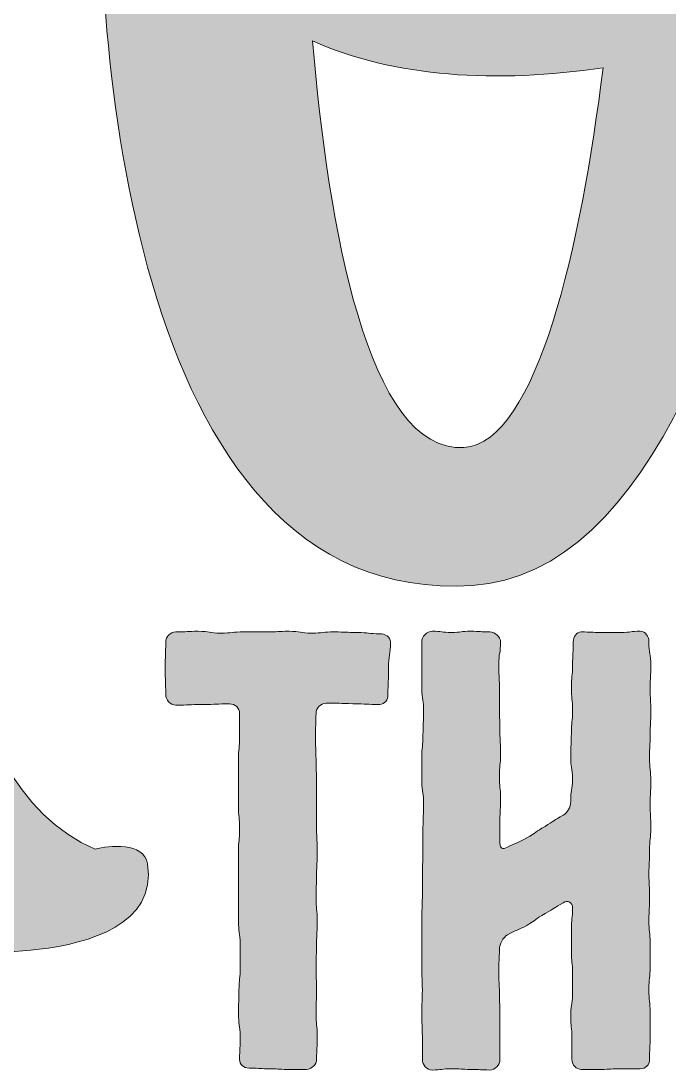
# Model space of a CAD drawing. Header units: inches. Extents: x 217 to 864, y -1016 to -62.
# Drawn here: x 499.7 to 598.5, y -659 to -499 of the extents above; entities that cross this region are included whole.
import ezdxf

# ---------------------------------------------------------------- set-up
doc = ezdxf.new("R2010")
doc.units = ezdxf.units.IN
doc.header["$MEASUREMENT"] = 0
doc.layers.add('Layer 1', color=7, linetype='Continuous')

# ---------------------------------------------------------------- blocks, each defined once
blk = doc.blocks.new('block 2')
at = {"layer": 'Layer 1', "true_color": 0x040404}
h = blk.add_hatch(color=18, dxfattribs=at)
h.dxf.hatch_style = 2
edge = h.paths.add_edge_path()
edge.add_spline(control_points=[(467.02, -627.93), (475.78, -638.17), (489.19, -642.27), (502.41, -640.6), (510.04, -639.66), (520.29, -636.87), (518.98, -627.56), (518.43, -624.21), (513.02, -624.77), (510.98, -625.33), (463.86, -605.21), (499.8, -450.08), (508.18, -380.62), (509.67, -367.95), (510.79, -343.93), (504.64, -327.91), (502.22, -321.95), (483.79, -310.03), (475.59, -311.52), (462, -314.13), (453.24, -328.84), (447.29, -342.25), (436.86, -366.09), (426.8, -390.11), (418.98, -414.88), (410.41, -442.07), (404.64, -470.01), (398.12, -497.94), (397.93, -493.47), (397.56, -489), (397.37, -484.53), (395.7, -453.81), (395.7, -425.13), (397.75, -391.79), (398.49, -378.94), (374.1, -384.15), (371.49, -391.42), (366.09, -406.69), (360.87, -446.91), (361.06, -483.42), (361.43, -512.66), (362.36, -546.36), (377.08, -572.62), (380.99, -579.7), (399.05, -578.77), (400.91, -570.39), (410.78, -527.37), (421.77, -483.97), (433.32, -441.51), (439.09, -420.84), (445.24, -400.17), (453.62, -380.43), (457.53, -371.3), (461.44, -362.37), (466.84, -353.8), (467.96, -351.94), (469.82, -348.77), (471.87, -345.23), (471.87, -345.98), (471.87, -346.72), (472.05, -347.47), (472.61, -356.78), (472.61, -366.28), (472.61, -375.77), (447.1, -535), (448.22, -600.18), (467.02, -627.93)], knot_values=[0, 0, 0, 0, 1, 1, 1, 2, 2, 2, 3, 3, 3, 4, 4, 4, 5, 5, 5, 6, 6, 6, 7, 7, 7, 8, 8, 8, 9, 9, 9, 10, 10, 10, 11, 11, 11, 12, 12, 12, 13, 13, 13, 14, 14, 14, 15, 15, 15, 16, 16, 16, 17, 17, 17, 18, 18, 18, 19, 19, 19, 20, 20, 20, 21, 21, 21, 22, 22, 22, 22], degree=3, periodic=1)
h = blk.add_hatch(color=18, dxfattribs=at)
h.dxf.hatch_style = 2
edge = h.paths.add_edge_path()
edge.add_spline(control_points=[(686.41, -553.07), (686.41, -552.88), (686.41, -552.88), (686.22, -552.69), (683.62, -548.04), (681.75, -542.27), (680.45, -536.86), (673.37, -509.86), (672.25, -478.95), (672.63, -450.45), (672.63, -435.93), (673.56, -421.03), (675.23, -406.32), (675.98, -399.24), (677.66, -381.73), (678.59, -374.47), (680.26, -363.67), (652.33, -366.46), (650.09, -376.89), (648.04, -384.71), (645.44, -407.99), (644.51, -418.05), (642.75, -436.3), (642.5, -454.55), (643.09, -472.8), (636.43, -478.34), (627.78, -482.43), (618.81, -485.28), (618.99, -483.6), (619.18, -481.93), (619.18, -480.44), (623.28, -434.44), (614.71, -403.15), (590.31, -381.73), (575.04, -368.32), (551.2, -367.02), (533.51, -387.13), (515.26, -407.99), (506.14, -439.09), (513.03, -464.79), (512.28, -466.84), (511.72, -469.45), (511.72, -472.43), (511.17, -496.08), (514.52, -588.64), (568.52, -585.1), (595.71, -583.42), (610.99, -539.47), (617.13, -498.31), (627.7, -494.18), (636.51, -489.34), (643.52, -483.55), (644.79, -512.38), (647.11, -550.99), (666.11, -569.64), (675.05, -578.58), (688.27, -580.82), (699.07, -576.16), (710.8, -571.13), (716.76, -558.28), (719.93, -544.87), (720.12, -544.31), (720.12, -543.76), (720.3, -543.01), (720.86, -545.25), (721.23, -547.48), (721.79, -549.71), (726.82, -570.2), (739.3, -586.59), (758.11, -588.26), (776.73, -589.94), (788.84, -577.65), (797.03, -559.21), (806.9, -537.42), (812.49, -511.54), (816.77, -487.14), (818.26, -478.2), (819.75, -468.89), (820.68, -459.39), (835.02, -463.12), (848.06, -460.7), (860.72, -455.67), (864.45, -452.32), (859.23, -442.26), (855.69, -443.75), (844.33, -447.47), (832.42, -448.96), (821.99, -443.56), (822.92, -430.34), (822.92, -416.75), (821.8, -403.34), (820.5, -387.51), (821.61, -361.99), (801.87, -367.02), (785.3, -371.3), (781.57, -396.82), (783.62, -413.58), (785.86, -431.64), (794.42, -445.61), (806.9, -453.62), (806.34, -461.63), (805.22, -469.45), (803.92, -477.46), (800.75, -495.89), (796.29, -514.14), (789.58, -531.28), (785.86, -541.15), (776.54, -568.34), (765.74, -569.46), (745.63, -571.32), (744.89, -498.5), (744.51, -483.6), (743.02, -447.85), (745.44, -411.72), (750.66, -376.33), (752.33, -365.16), (723.1, -369.81), (721.05, -382.66), (716.58, -405.76), (713.41, -437.04), (713.41, -467.96), (708.76, -533.51), (698.7, -555.86), (686.41, -553.07)], knot_values=[0, 0, 0, 0, 1, 1, 1, 2, 2, 2, 3, 3, 3, 4, 4, 4, 5, 5, 5, 6, 6, 6, 7, 7, 7, 8, 8, 8, 9, 9, 9, 10, 10, 10, 11, 11, 11, 12, 12, 12, 13, 13, 13, 14, 14, 14, 15, 15, 15, 16, 16, 16, 17, 17, 17, 18, 18, 18, 19, 19, 19, 20, 20, 20, 21, 21, 21, 22, 22, 22, 23, 23, 23, 24, 24, 24, 25, 25, 25, 26, 26, 26, 27, 27, 27, 28, 28, 28, 29, 29, 29, 30, 30, 30, 31, 31, 31, 32, 32, 32, 33, 33, 33, 34, 34, 34, 35, 35, 35, 36, 36, 36, 37, 37, 37, 38, 38, 38, 39, 39, 39, 40, 40, 40, 41, 41, 41, 41], degree=3, periodic=1)
edge = h.paths.add_edge_path()
edge.add_spline(control_points=[(567.22, -564.06), (552.51, -564.99), (546.55, -530.16), (544.13, -502.04), (556.6, -507.63), (572.25, -508.56), (588.45, -506.14), (585.1, -533.14), (578.39, -563.31), (567.22, -564.06)], knot_values=[0, 0, 0, 0, 1, 1, 1, 2, 2, 2, 3, 3, 3, 3], degree=3, periodic=1)
edge = h.paths.add_edge_path()
edge.add_spline(control_points=[(591.24, -472.8), (591.24, -477.27), (590.87, -483.42), (590.13, -490.31), (569.83, -491.05), (551.58, -486.02), (543.38, -477.08), (543.01, -476.71), (542.82, -476.34), (542.45, -475.97), (542.45, -472.61), (542.45, -470.01), (542.45, -468.52), (542.26, -464.42), (539.66, -460.88), (535.75, -458.46), (533.7, -442.45), (538.17, -423.64), (540.59, -415.63), (549.53, -387.13), (567.41, -369.63), (581.93, -399.05), (592.55, -420.28), (591.99, -449.52), (591.24, -472.8)], knot_values=[0, 0, 0, 0, 1, 1, 1, 2, 2, 2, 3, 3, 3, 4, 4, 4, 5, 5, 5, 6, 6, 6, 7, 7, 7, 8, 8, 8, 8], degree=3, periodic=1)
edge = h.paths.add_edge_path()
edge.add_spline(control_points=[(802.24, -408.92), (801.69, -403.34), (801.5, -387.13), (805.22, -379.68), (810.44, -391.23), (808.39, -418.61), (808.2, -427.55), (808.2, -428.29), (808.2, -429.22), (808.2, -429.97), (804.67, -423.82), (802.8, -416.56), (802.24, -408.92)], knot_values=[0, 0, 0, 0, 1, 1, 1, 2, 2, 2, 3, 3, 3, 4, 4, 4, 4], degree=3, periodic=1)
h = blk.add_hatch(color=18, dxfattribs=at)
h.dxf.hatch_style = 2
edge = h.paths.add_edge_path()
edge.add_spline(control_points=[(540.27, -658.92), (541.79, -658.92), (541.79, -658.92), (543.22, -658.92), (543.99, -658.92), (544.75, -658.15), (544.75, -657.39), (544.75, -655.67), (544.85, -655.67), (544.85, -653.86), (544.85, -652.14), (544.66, -652.14), (544.66, -650.32), (544.66, -648.61), (544.75, -648.61), (544.75, -646.79), (544.75, -645.07), (544.66, -645.07), (544.66, -643.35), (544.66, -641.54), (544.75, -641.54), (544.75, -639.82), (544.75, -638.01), (544.85, -638.01), (544.85, -636.29), (544.85, -634.48), (544.66, -634.48), (544.66, -632.76), (544.66, -630.94), (544.75, -630.94), (544.75, -629.23), (544.75, -627.51), (544.85, -627.51), (544.85, -625.69), (544.85, -623.98), (544.75, -623.98), (544.75, -622.16), (544.75, -620.44), (544.75, -620.44), (544.75, -618.73), (544.75, -616.91), (544.75, -616.91), (544.75, -615.19), (544.75, -613.38), (544.66, -613.38), (544.66, -611.66), (544.66, -609.85), (544.56, -609.85), (544.56, -608.13), (544.56, -606.41), (544.66, -606.41), (544.66, -604.6), (544.66, -603.83), (545.32, -603.07), (546.18, -603.07), (548.19, -603.07), (548.19, -603.07), (550.29, -603.16), (552.39, -603.16), (552.39, -603.26), (554.39, -603.26), (555.16, -603.26), (555.63, -602.5), (555.63, -601.73), (555.63, -599.73), (555.73, -599.73), (555.73, -597.72), (555.73, -595.72), (556.02, -595.72), (556.02, -593.71), (556.02, -592.95), (555.16, -592.47), (554.39, -592.47), (552.68, -592.47), (552.68, -592.28), (550.96, -592.28), (549.24, -592.28), (549.24, -592.19), (547.42, -592.19), (545.71, -592.19), (545.71, -592.38), (543.99, -592.38), (542.27, -592.38), (542.27, -592.09), (540.55, -592.09), (538.83, -592.09), (538.83, -592.19), (537.11, -592.19), (535.4, -592.19), (535.4, -592.19), (533.68, -592.19), (531.86, -592.19), (531.86, -592.38), (530.15, -592.38), (528.43, -592.38), (528.43, -592.09), (526.71, -592.09), (524.99, -592.09), (524.99, -592.19), (523.27, -592.19), (522.41, -592.19), (521.74, -592.95), (521.74, -593.71), (521.74, -595.72), (521.65, -595.72), (521.65, -597.72), (521.65, -599.73), (521.74, -599.73), (521.74, -601.73), (521.74, -602.5), (522.41, -603.36), (523.27, -603.36), (525.28, -603.36), (525.28, -603.26), (527.38, -603.26), (529.48, -603.26), (529.48, -603.16), (531.48, -603.16), (532.34, -603.16), (533.01, -603.83), (533.01, -604.6), (533.01, -606.41), (533.01, -606.41), (533.01, -608.13), (533.01, -609.94), (532.82, -609.94), (532.82, -611.66), (532.82, -613.38), (532.82, -613.38), (532.82, -615.19), (532.82, -616.91), (532.82, -616.91), (532.82, -618.73), (532.82, -620.44), (533.01, -620.44), (533.01, -622.26), (533.01, -623.98), (532.82, -623.98), (532.82, -625.69), (532.82, -627.51), (532.82, -627.51), (532.82, -629.23), (532.82, -631.04), (532.82, -631.04), (532.82, -632.76), (532.82, -634.57), (532.82, -634.57), (532.82, -636.29), (532.82, -638.01), (533.1, -638.01), (533.1, -639.82), (533.1, -641.54), (533.1, -641.54), (533.1, -643.35), (533.1, -645.07), (532.91, -645.07), (532.91, -646.89), (532.91, -648.61), (532.82, -648.61), (532.82, -650.32), (532.82, -652.14), (533.1, -652.14), (533.1, -653.86), (533.1, -655.67), (533.01, -655.67), (533.01, -657.39), (533.01, -658.15), (533.58, -658.72), (534.44, -658.72), (535.87, -658.72), (535.87, -658.82), (537.3, -658.82), (538.83, -658.82), (538.83, -658.92), (540.27, -658.92)], knot_values=[0, 0, 0, 0, 1, 1, 1, 2, 2, 2, 3, 3, 3, 4, 4, 4, 5, 5, 5, 6, 6, 6, 7, 7, 7, 8, 8, 8, 9, 9, 9, 10, 10, 10, 11, 11, 11, 12, 12, 12, 13, 13, 13, 14, 14, 14, 15, 15, 15, 16, 16, 16, 17, 17, 17, 18, 18, 18, 19, 19, 19, 20, 20, 20, 21, 21, 21, 22, 22, 22, 23, 23, 23, 24, 24, 24, 25, 25, 25, 26, 26, 26, 27, 27, 27, 28, 28, 28, 29, 29, 29, 30, 30, 30, 31, 31, 31, 32, 32, 32, 33, 33, 33, 34, 34, 34, 35, 35, 35, 36, 36, 36, 37, 37, 37, 38, 38, 38, 39, 39, 39, 40, 40, 40, 41, 41, 41, 42, 42, 42, 43, 43, 43, 44, 44, 44, 45, 45, 45, 46, 46, 46, 47, 47, 47, 48, 48, 48, 49, 49, 49, 50, 50, 50, 51, 51, 51, 52, 52, 52, 53, 53, 53, 54, 54, 54, 55, 55, 55, 56, 56, 56, 57, 57, 57, 58, 58, 58, 58], degree=3, periodic=1)
h = blk.add_hatch(color=18, dxfattribs=at)
h.dxf.hatch_style = 2
edge = h.paths.add_edge_path()
edge.add_spline(control_points=[(595.44, -593.71), (595.44, -592.95), (594.97, -592.09), (594.11, -592.09), (592.67, -592.09), (592.67, -592.28), (591.15, -592.28), (589.62, -592.28), (589.62, -592.28), (588.09, -592.28), (586.66, -592.28), (586.66, -592.19), (585.13, -592.19), (584.37, -592.19), (583.89, -592.95), (583.89, -593.71), (583.89, -595.43), (583.8, -595.43), (583.8, -597.25), (583.8, -598.96), (583.61, -598.96), (583.61, -600.68), (583.61, -602.4), (583.8, -602.4), (583.8, -604.21), (583.8, -605.93), (583.61, -605.93), (583.61, -607.65), (583.61, -609.37), (583.51, -609.37), (583.51, -611.09), (583.51, -612.9), (583.8, -612.9), (583.8, -614.62), (583.8, -616.34), (583.51, -616.34), (583.51, -618.06), (583.51, -618.92), (583.03, -619.78), (582.36, -620.16), (580.93, -620.92), (580.93, -621.02), (579.6, -621.87), (578.16, -622.64), (578.26, -622.83), (576.83, -623.59), (575.4, -624.45), (575.3, -624.26), (573.87, -625.03), (573.1, -625.41), (572.72, -625.22), (572.72, -624.45), (572.72, -622.73), (572.72, -622.73), (572.72, -621.02), (572.72, -619.3), (572.82, -619.3), (572.82, -617.58), (572.82, -615.86), (572.63, -615.86), (572.63, -614.24), (572.63, -612.52), (572.82, -612.52), (572.82, -610.8), (572.82, -609.08), (572.72, -609.08), (572.72, -607.36), (572.72, -605.65), (572.63, -605.65), (572.63, -603.93), (572.63, -602.21), (572.63, -602.21), (572.63, -600.59), (572.63, -598.87), (572.53, -598.87), (572.53, -597.15), (572.53, -595.43), (572.82, -595.43), (572.82, -593.71), (572.82, -592.95), (571.96, -592.19), (571.19, -592.19), (569.76, -592.19), (569.76, -592.09), (568.23, -592.09), (566.8, -592.09), (566.8, -592.28), (565.28, -592.28), (563.84, -592.28), (563.84, -592.09), (562.41, -592.09), (561.55, -592.09), (560.79, -592.95), (560.79, -593.71), (560.79, -595.53), (560.79, -595.53), (560.79, -597.25), (560.79, -599.06), (560.79, -599.06), (560.79, -600.78), (560.79, -602.59), (561.08, -602.59), (561.08, -604.31), (561.08, -606.12), (560.98, -606.12), (560.98, -607.94), (560.98, -609.66), (560.79, -609.66), (560.79, -611.47), (560.79, -613.19), (560.79, -613.19), (560.79, -615), (560.79, -616.72), (561.08, -616.72), (561.08, -618.53), (561.08, -620.25), (560.98, -620.25), (560.98, -622.07), (560.98, -623.78), (560.98, -623.78), (560.98, -625.6), (560.98, -627.32), (560.88, -627.32), (560.88, -629.13), (560.88, -630.85), (560.88, -630.85), (560.88, -632.66), (560.88, -634.38), (560.79, -634.38), (560.79, -636.19), (560.79, -637.91), (560.79, -637.91), (560.79, -639.73), (560.79, -641.45), (560.79, -641.45), (560.79, -643.26), (560.79, -645.07), (560.88, -645.07), (560.88, -646.79), (560.88, -648.61), (560.79, -648.61), (560.79, -650.32), (560.79, -652.14), (560.88, -652.14), (560.88, -653.86), (560.88, -655.67), (560.88, -655.67), (560.88, -657.39), (560.88, -658.25), (561.55, -659.01), (562.41, -659.01), (563.84, -659.01), (563.84, -658.82), (565.28, -658.82), (566.8, -658.82), (566.8, -658.92), (568.23, -658.92), (569.76, -658.92), (569.76, -659.01), (571.19, -659.01), (571.96, -659.01), (572.72, -658.25), (572.72, -657.39), (572.72, -655.77), (572.72, -655.77), (572.72, -654.05), (572.72, -652.33), (572.72, -652.33), (572.72, -650.71), (572.72, -648.99), (572.63, -648.99), (572.63, -647.36), (572.63, -645.65), (572.53, -645.65), (572.53, -644.02), (572.53, -642.3), (572.63, -642.3), (572.63, -640.59), (572.63, -639.82), (573.2, -638.77), (573.87, -638.39), (575.3, -637.63), (575.4, -637.72), (576.83, -636.96), (578.26, -636.1), (578.16, -636), (579.6, -635.14), (581.03, -634.38), (580.93, -634.29), (582.36, -633.52), (583.03, -633.05), (583.8, -633.43), (583.8, -634.29), (583.8, -635.91), (583.61, -635.91), (583.61, -637.63), (583.61, -639.25), (583.61, -639.25), (583.61, -640.87), (583.61, -642.59), (583.8, -642.59), (583.8, -644.21), (583.8, -645.84), (583.8, -645.84), (583.8, -647.46), (583.8, -649.18), (583.51, -649.18), (583.51, -650.8), (583.51, -652.42), (583.7, -652.42), (583.7, -654.14), (583.7, -655.77), (583.7, -655.77), (583.7, -657.39), (583.7, -658.25), (584.37, -658.92), (585.13, -658.92), (586.66, -658.92), (586.66, -658.92), (588.09, -658.92), (589.62, -658.92), (589.62, -658.82), (591.15, -658.82), (592.67, -658.82), (592.67, -658.82), (594.11, -658.82), (594.97, -658.82), (595.54, -658.25), (595.54, -657.39), (595.54, -655.67), (595.63, -655.67), (595.63, -653.86), (595.63, -652.14), (595.63, -652.14), (595.63, -650.32), (595.63, -648.51), (595.44, -648.51), (595.44, -646.79), (595.44, -644.98), (595.63, -644.98), (595.63, -643.26), (595.63, -641.45), (595.63, -641.45), (595.63, -639.73), (595.63, -637.91), (595.44, -637.91), (595.44, -636.19), (595.44, -634.38), (595.54, -634.38), (595.54, -632.66), (595.54, -630.85), (595.44, -630.85), (595.44, -629.13), (595.44, -627.32), (595.54, -627.32), (595.54, -625.6), (595.54, -623.78), (595.73, -623.78), (595.73, -622.07), (595.73, -620.25), (595.63, -620.25), (595.63, -618.53), (595.63, -616.72), (595.73, -616.72), (595.73, -615), (595.73, -613.19), (595.54, -613.19), (595.54, -611.37), (595.54, -609.66), (595.63, -609.66), (595.63, -607.84), (595.63, -606.12), (595.73, -606.12), (595.73, -604.31), (595.73, -602.59), (595.63, -602.59), (595.63, -600.78), (595.63, -599.06), (595.73, -599.06), (595.73, -597.25), (595.73, -595.53), (595.44, -595.53), (595.44, -593.71)], knot_values=[0, 0, 0, 0, 1, 1, 1, 2, 2, 2, 3, 3, 3, 4, 4, 4, 5, 5, 5, 6, 6, 6, 7, 7, 7, 8, 8, 8, 9, 9, 9, 10, 10, 10, 11, 11, 11, 12, 12, 12, 13, 13, 13, 14, 14, 14, 15, 15, 15, 16, 16, 16, 17, 17, 17, 18, 18, 18, 19, 19, 19, 20, 20, 20, 21, 21, 21, 22, 22, 22, 23, 23, 23, 24, 24, 24, 25, 25, 25, 26, 26, 26, 27, 27, 27, 28, 28, 28, 29, 29, 29, 30, 30, 30, 31, 31, 31, 32, 32, 32, 33, 33, 33, 34, 34, 34, 35, 35, 35, 36, 36, 36, 37, 37, 37, 38, 38, 38, 39, 39, 39, 40, 40, 40, 41, 41, 41, 42, 42, 42, 43, 43, 43, 44, 44, 44, 45, 45, 45, 46, 46, 46, 47, 47, 47, 48, 48, 48, 49, 49, 49, 50, 50, 50, 51, 51, 51, 52, 52, 52, 53, 53, 53, 54, 54, 54, 55, 55, 55, 56, 56, 56, 57, 57, 57, 58, 58, 58, 59, 59, 59, 60, 60, 60, 61, 61, 61, 62, 62, 62, 63, 63, 63, 64, 64, 64, 65, 65, 65, 66, 66, 66, 67, 67, 67, 68, 68, 68, 69, 69, 69, 70, 70, 70, 71, 71, 71, 72, 72, 72, 73, 73, 73, 74, 74, 74, 75, 75, 75, 76, 76, 76, 77, 77, 77, 78, 78, 78, 79, 79, 79, 80, 80, 80, 81, 81, 81, 82, 82, 82, 83, 83, 83, 84, 84, 84, 85, 85, 85, 86, 86, 86, 87, 87, 87, 88, 88, 88, 89, 89, 89, 90, 90, 90, 91, 91, 91, 92, 92, 92, 93, 93, 93, 94, 94, 94, 94], degree=3, periodic=1)
at = {"layer": 'Layer 1', "lineweight": 0}
for points, knots in [([(467.02, -627.93), (475.78, -638.17), (489.19, -642.27), (502.41, -640.6), (510.04, -639.66), (520.29, -636.87), (518.98, -627.56), (518.43, -624.21), (513.02, -624.77), (510.98, -625.33), (463.86, -605.21), (499.8, -450.08), (508.18, -380.62), (509.67, -367.95), (510.79, -343.93), (504.64, -327.91), (502.22, -321.95), (483.79, -310.03), (475.59, -311.52), (462, -314.13), (453.24, -328.84), (447.29, -342.25), (436.86, -366.09), (426.8, -390.11), (418.98, -414.88), (410.41, -442.07), (404.64, -470.01), (398.12, -497.94), (397.93, -493.47), (397.56, -489), (397.37, -484.53), (395.7, -453.81), (395.7, -425.13), (397.75, -391.79), (398.49, -378.94), (374.1, -384.15), (371.49, -391.42), (366.09, -406.69), (360.87, -446.91), (361.06, -483.42), (361.43, -512.66), (362.36, -546.36), (377.08, -572.62), (380.99, -579.7), (399.05, -578.77), (400.91, -570.39), (410.78, -527.37), (421.77, -483.97), (433.32, -441.51), (439.09, -420.84), (445.24, -400.17), (453.62, -380.43), (457.53, -371.3), (461.44, -362.37), (466.84, -353.8), (467.96, -351.94), (469.82, -348.77), (471.87, -345.23), (471.87, -345.98), (471.87, -346.72), (472.05, -347.47), (472.61, -356.78), (472.61, -366.28), (472.61, -375.77), (447.1, -535), (448.22, -600.18), (467.02, -627.93)], [0, 0, 0, 0, 1, 1, 1, 2, 2, 2, 3, 3, 3, 4, 4, 4, 5, 5, 5, 6, 6, 6, 7, 7, 7, 8, 8, 8, 9, 9, 9, 10, 10, 10, 11, 11, 11, 12, 12, 12, 13, 13, 13, 14, 14, 14, 15, 15, 15, 16, 16, 16, 17, 17, 17, 18, 18, 18, 19, 19, 19, 20, 20, 20, 21, 21, 21, 22, 22, 22, 22]), ([(686.41, -553.07), (686.41, -552.88), (686.41, -552.88), (686.22, -552.69), (683.62, -548.04), (681.75, -542.27), (680.45, -536.86), (673.37, -509.86), (672.25, -478.95), (672.63, -450.45), (672.63, -435.93), (673.56, -421.03), (675.23, -406.32), (675.98, -399.24), (677.66, -381.73), (678.59, -374.47), (680.26, -363.67), (652.33, -366.46), (650.09, -376.89), (648.04, -384.71), (645.44, -407.99), (644.51, -418.05), (642.75, -436.3), (642.5, -454.55), (643.09, -472.8), (636.43, -478.34), (627.78, -482.43), (618.81, -485.28), (618.99, -483.6), (619.18, -481.93), (619.18, -480.44), (623.28, -434.44), (614.71, -403.15), (590.31, -381.73), (575.04, -368.32), (551.2, -367.02), (533.51, -387.13), (515.26, -407.99), (506.14, -439.09), (513.03, -464.79), (512.28, -466.84), (511.72, -469.45), (511.72, -472.43), (511.17, -496.08), (514.52, -588.64), (568.52, -585.1), (595.71, -583.42), (610.99, -539.47), (617.13, -498.31), (627.7, -494.18), (636.51, -489.34), (643.52, -483.55), (644.79, -512.38), (647.11, -550.99), (666.11, -569.64), (675.05, -578.58), (688.27, -580.82), (699.07, -576.16), (710.8, -571.13), (716.76, -558.28), (719.93, -544.87), (720.12, -544.31), (720.12, -543.76), (720.3, -543.01), (720.86, -545.25), (721.23, -547.48), (721.79, -549.71), (726.82, -570.2), (739.3, -586.59), (758.11, -588.26), (776.73, -589.94), (788.84, -577.65), (797.03, -559.21), (806.9, -537.42), (812.49, -511.54), (816.77, -487.14), (818.26, -478.2), (819.75, -468.89), (820.68, -459.39), (835.02, -463.12), (848.06, -460.7), (860.72, -455.67), (864.45, -452.32), (859.23, -442.26), (855.69, -443.75), (844.33, -447.47), (832.42, -448.96), (821.99, -443.56), (822.92, -430.34), (822.92, -416.75), (821.8, -403.34), (820.5, -387.51), (821.61, -361.99), (801.87, -367.02), (785.3, -371.3), (781.57, -396.82), (783.62, -413.58), (785.86, -431.64), (794.42, -445.61), (806.9, -453.62), (806.34, -461.63), (805.22, -469.45), (803.92, -477.46), (800.75, -495.89), (796.29, -514.14), (789.58, -531.28), (785.86, -541.15), (776.54, -568.34), (765.74, -569.46), (745.63, -571.32), (744.89, -498.5), (744.51, -483.6), (743.02, -447.85), (745.44, -411.72), (750.66, -376.33), (752.33, -365.16), (723.1, -369.81), (721.05, -382.66), (716.58, -405.76), (713.41, -437.04), (713.41, -467.96), (708.76, -533.51), (698.7, -555.86), (686.41, -553.07)], [0, 0, 0, 0, 1, 1, 1, 2, 2, 2, 3, 3, 3, 4, 4, 4, 5, 5, 5, 6, 6, 6, 7, 7, 7, 8, 8, 8, 9, 9, 9, 10, 10, 10, 11, 11, 11, 12, 12, 12, 13, 13, 13, 14, 14, 14, 15, 15, 15, 16, 16, 16, 17, 17, 17, 18, 18, 18, 19, 19, 19, 20, 20, 20, 21, 21, 21, 22, 22, 22, 23, 23, 23, 24, 24, 24, 25, 25, 25, 26, 26, 26, 27, 27, 27, 28, 28, 28, 29, 29, 29, 30, 30, 30, 31, 31, 31, 32, 32, 32, 33, 33, 33, 34, 34, 34, 35, 35, 35, 36, 36, 36, 37, 37, 37, 38, 38, 38, 39, 39, 39, 40, 40, 40, 41, 41, 41, 41]), ([(567.22, -564.06), (552.51, -564.99), (546.55, -530.16), (544.13, -502.04), (556.6, -507.63), (572.25, -508.56), (588.45, -506.14), (585.1, -533.14), (578.39, -563.31), (567.22, -564.06)], [0, 0, 0, 0, 1, 1, 1, 2, 2, 2, 3, 3, 3, 3]), ([(540.27, -658.92), (541.79, -658.92), (541.79, -658.92), (543.22, -658.92), (543.99, -658.92), (544.75, -658.15), (544.75, -657.39), (544.75, -655.67), (544.85, -655.67), (544.85, -653.86), (544.85, -652.14), (544.66, -652.14), (544.66, -650.32), (544.66, -648.61), (544.75, -648.61), (544.75, -646.79), (544.75, -645.07), (544.66, -645.07), (544.66, -643.35), (544.66, -641.54), (544.75, -641.54), (544.75, -639.82), (544.75, -638.01), (544.85, -638.01), (544.85, -636.29), (544.85, -634.48), (544.66, -634.48), (544.66, -632.76), (544.66, -630.94), (544.75, -630.94), (544.75, -629.23), (544.75, -627.51), (544.85, -627.51), (544.85, -625.69), (544.85, -623.98), (544.75, -623.98), (544.75, -622.16), (544.75, -620.44), (544.75, -620.44), (544.75, -618.73), (544.75, -616.91), (544.75, -616.91), (544.75, -615.19), (544.75, -613.38), (544.66, -613.38), (544.66, -611.66), (544.66, -609.85), (544.56, -609.85), (544.56, -608.13), (544.56, -606.41), (544.66, -606.41), (544.66, -604.6), (544.66, -603.83), (545.32, -603.07), (546.18, -603.07), (548.19, -603.07), (548.19, -603.07), (550.29, -603.16), (552.39, -603.16), (552.39, -603.26), (554.39, -603.26), (555.16, -603.26), (555.63, -602.5), (555.63, -601.73), (555.63, -599.73), (555.73, -599.73), (555.73, -597.72), (555.73, -595.72), (556.02, -595.72), (556.02, -593.71), (556.02, -592.95), (555.16, -592.47), (554.39, -592.47), (552.68, -592.47), (552.68, -592.28), (550.96, -592.28), (549.24, -592.28), (549.24, -592.19), (547.42, -592.19), (545.71, -592.19), (545.71, -592.38), (543.99, -592.38), (542.27, -592.38), (542.27, -592.09), (540.55, -592.09), (538.83, -592.09), (538.83, -592.19), (537.11, -592.19), (535.4, -592.19), (535.4, -592.19), (533.68, -592.19), (531.86, -592.19), (531.86, -592.38), (530.15, -592.38), (528.43, -592.38), (528.43, -592.09), (526.71, -592.09), (524.99, -592.09), (524.99, -592.19), (523.27, -592.19), (522.41, -592.19), (521.74, -592.95), (521.74, -593.71), (521.74, -595.72), (521.65, -595.72), (521.65, -597.72), (521.65, -599.73), (521.74, -599.73), (521.74, -601.73), (521.74, -602.5), (522.41, -603.36), (523.27, -603.36), (525.28, -603.36), (525.28, -603.26), (527.38, -603.26), (529.48, -603.26), (529.48, -603.16), (531.48, -603.16), (532.34, -603.16), (533.01, -603.83), (533.01, -604.6), (533.01, -606.41), (533.01, -606.41), (533.01, -608.13), (533.01, -609.94), (532.82, -609.94), (532.82, -611.66), (532.82, -613.38), (532.82, -613.38), (532.82, -615.19), (532.82, -616.91), (532.82, -616.91), (532.82, -618.73), (532.82, -620.44), (533.01, -620.44), (533.01, -622.26), (533.01, -623.98), (532.82, -623.98), (532.82, -625.69), (532.82, -627.51), (532.82, -627.51), (532.82, -629.23), (532.82, -631.04), (532.82, -631.04), (532.82, -632.76), (532.82, -634.57), (532.82, -634.57), (532.82, -636.29), (532.82, -638.01), (533.1, -638.01), (533.1, -639.82), (533.1, -641.54), (533.1, -641.54), (533.1, -643.35), (533.1, -645.07), (532.91, -645.07), (532.91, -646.89), (532.91, -648.61), (532.82, -648.61), (532.82, -650.32), (532.82, -652.14), (533.1, -652.14), (533.1, -653.86), (533.1, -655.67), (533.01, -655.67), (533.01, -657.39), (533.01, -658.15), (533.58, -658.72), (534.44, -658.72), (535.87, -658.72), (535.87, -658.82), (537.3, -658.82), (538.83, -658.82), (538.83, -658.92), (540.27, -658.92)], [0, 0, 0, 0, 1, 1, 1, 2, 2, 2, 3, 3, 3, 4, 4, 4, 5, 5, 5, 6, 6, 6, 7, 7, 7, 8, 8, 8, 9, 9, 9, 10, 10, 10, 11, 11, 11, 12, 12, 12, 13, 13, 13, 14, 14, 14, 15, 15, 15, 16, 16, 16, 17, 17, 17, 18, 18, 18, 19, 19, 19, 20, 20, 20, 21, 21, 21, 22, 22, 22, 23, 23, 23, 24, 24, 24, 25, 25, 25, 26, 26, 26, 27, 27, 27, 28, 28, 28, 29, 29, 29, 30, 30, 30, 31, 31, 31, 32, 32, 32, 33, 33, 33, 34, 34, 34, 35, 35, 35, 36, 36, 36, 37, 37, 37, 38, 38, 38, 39, 39, 39, 40, 40, 40, 41, 41, 41, 42, 42, 42, 43, 43, 43, 44, 44, 44, 45, 45, 45, 46, 46, 46, 47, 47, 47, 48, 48, 48, 49, 49, 49, 50, 50, 50, 51, 51, 51, 52, 52, 52, 53, 53, 53, 54, 54, 54, 55, 55, 55, 56, 56, 56, 57, 57, 57, 58, 58, 58, 58]), ([(595.44, -593.71), (595.44, -592.95), (594.97, -592.09), (594.11, -592.09), (592.67, -592.09), (592.67, -592.28), (591.15, -592.28), (589.62, -592.28), (589.62, -592.28), (588.09, -592.28), (586.66, -592.28), (586.66, -592.19), (585.13, -592.19), (584.37, -592.19), (583.89, -592.95), (583.89, -593.71), (583.89, -595.43), (583.8, -595.43), (583.8, -597.25), (583.8, -598.96), (583.61, -598.96), (583.61, -600.68), (583.61, -602.4), (583.8, -602.4), (583.8, -604.21), (583.8, -605.93), (583.61, -605.93), (583.61, -607.65), (583.61, -609.37), (583.51, -609.37), (583.51, -611.09), (583.51, -612.9), (583.8, -612.9), (583.8, -614.62), (583.8, -616.34), (583.51, -616.34), (583.51, -618.06), (583.51, -618.92), (583.03, -619.78), (582.36, -620.16), (580.93, -620.92), (580.93, -621.02), (579.6, -621.87), (578.16, -622.64), (578.26, -622.83), (576.83, -623.59), (575.4, -624.45), (575.3, -624.26), (573.87, -625.03), (573.1, -625.41), (572.72, -625.22), (572.72, -624.45), (572.72, -622.73), (572.72, -622.73), (572.72, -621.02), (572.72, -619.3), (572.82, -619.3), (572.82, -617.58), (572.82, -615.86), (572.63, -615.86), (572.63, -614.24), (572.63, -612.52), (572.82, -612.52), (572.82, -610.8), (572.82, -609.08), (572.72, -609.08), (572.72, -607.36), (572.72, -605.65), (572.63, -605.65), (572.63, -603.93), (572.63, -602.21), (572.63, -602.21), (572.63, -600.59), (572.63, -598.87), (572.53, -598.87), (572.53, -597.15), (572.53, -595.43), (572.82, -595.43), (572.82, -593.71), (572.82, -592.95), (571.96, -592.19), (571.19, -592.19), (569.76, -592.19), (569.76, -592.09), (568.23, -592.09), (566.8, -592.09), (566.8, -592.28), (565.28, -592.28), (563.84, -592.28), (563.84, -592.09), (562.41, -592.09), (561.55, -592.09), (560.79, -592.95), (560.79, -593.71), (560.79, -595.53), (560.79, -595.53), (560.79, -597.25), (560.79, -599.06), (560.79, -599.06), (560.79, -600.78), (560.79, -602.59), (561.08, -602.59), (561.08, -604.31), (561.08, -606.12), (560.98, -606.12), (560.98, -607.94), (560.98, -609.66), (560.79, -609.66), (560.79, -611.47), (560.79, -613.19), (560.79, -613.19), (560.79, -615), (560.79, -616.72), (561.08, -616.72), (561.08, -618.53), (561.08, -620.25), (560.98, -620.25), (560.98, -622.07), (560.98, -623.78), (560.98, -623.78), (560.98, -625.6), (560.98, -627.32), (560.88, -627.32), (560.88, -629.13), (560.88, -630.85), (560.88, -630.85), (560.88, -632.66), (560.88, -634.38), (560.79, -634.38), (560.79, -636.19), (560.79, -637.91), (560.79, -637.91), (560.79, -639.73), (560.79, -641.45), (560.79, -641.45), (560.79, -643.26), (560.79, -645.07), (560.88, -645.07), (560.88, -646.79), (560.88, -648.61), (560.79, -648.61), (560.79, -650.32), (560.79, -652.14), (560.88, -652.14), (560.88, -653.86), (560.88, -655.67), (560.88, -655.67), (560.88, -657.39), (560.88, -658.25), (561.55, -659.01), (562.41, -659.01), (563.84, -659.01), (563.84, -658.82), (565.28, -658.82), (566.8, -658.82), (566.8, -658.92), (568.23, -658.92), (569.76, -658.92), (569.76, -659.01), (571.19, -659.01), (571.96, -659.01), (572.72, -658.25), (572.72, -657.39), (572.72, -655.77), (572.72, -655.77), (572.72, -654.05), (572.72, -652.33), (572.72, -652.33), (572.72, -650.71), (572.72, -648.99), (572.63, -648.99), (572.63, -647.36), (572.63, -645.65), (572.53, -645.65), (572.53, -644.02), (572.53, -642.3), (572.63, -642.3), (572.63, -640.59), (572.63, -639.82), (573.2, -638.77), (573.87, -638.39), (575.3, -637.63), (575.4, -637.72), (576.83, -636.96), (578.26, -636.1), (578.16, -636), (579.6, -635.14), (581.03, -634.38), (580.93, -634.29), (582.36, -633.52), (583.03, -633.05), (583.8, -633.43), (583.8, -634.29), (583.8, -635.91), (583.61, -635.91), (583.61, -637.63), (583.61, -639.25), (583.61, -639.25), (583.61, -640.87), (583.61, -642.59), (583.8, -642.59), (583.8, -644.21), (583.8, -645.84), (583.8, -645.84), (583.8, -647.46), (583.8, -649.18), (583.51, -649.18), (583.51, -650.8), (583.51, -652.42), (583.7, -652.42), (583.7, -654.14), (583.7, -655.77), (583.7, -655.77), (583.7, -657.39), (583.7, -658.25), (584.37, -658.92), (585.13, -658.92), (586.66, -658.92), (586.66, -658.92), (588.09, -658.92), (589.62, -658.92), (589.62, -658.82), (591.15, -658.82), (592.67, -658.82), (592.67, -658.82), (594.11, -658.82), (594.97, -658.82), (595.54, -658.25), (595.54, -657.39), (595.54, -655.67), (595.63, -655.67), (595.63, -653.86), (595.63, -652.14), (595.63, -652.14), (595.63, -650.32), (595.63, -648.51), (595.44, -648.51), (595.44, -646.79), (595.44, -644.98), (595.63, -644.98), (595.63, -643.26), (595.63, -641.45), (595.63, -641.45), (595.63, -639.73), (595.63, -637.91), (595.44, -637.91), (595.44, -636.19), (595.44, -634.38), (595.54, -634.38), (595.54, -632.66), (595.54, -630.85), (595.44, -630.85), (595.44, -629.13), (595.44, -627.32), (595.54, -627.32), (595.54, -625.6), (595.54, -623.78), (595.73, -623.78), (595.73, -622.07), (595.73, -620.25), (595.63, -620.25), (595.63, -618.53), (595.63, -616.72), (595.73, -616.72), (595.73, -615), (595.73, -613.19), (595.54, -613.19), (595.54, -611.37), (595.54, -609.66), (595.63, -609.66), (595.63, -607.84), (595.63, -606.12), (595.73, -606.12), (595.73, -604.31), (595.73, -602.59), (595.63, -602.59), (595.63, -600.78), (595.63, -599.06), (595.73, -599.06), (595.73, -597.25), (595.73, -595.53), (595.44, -595.53), (595.44, -593.71)], [0, 0, 0, 0, 1, 1, 1, 2, 2, 2, 3, 3, 3, 4, 4, 4, 5, 5, 5, 6, 6, 6, 7, 7, 7, 8, 8, 8, 9, 9, 9, 10, 10, 10, 11, 11, 11, 12, 12, 12, 13, 13, 13, 14, 14, 14, 15, 15, 15, 16, 16, 16, 17, 17, 17, 18, 18, 18, 19, 19, 19, 20, 20, 20, 21, 21, 21, 22, 22, 22, 23, 23, 23, 24, 24, 24, 25, 25, 25, 26, 26, 26, 27, 27, 27, 28, 28, 28, 29, 29, 29, 30, 30, 30, 31, 31, 31, 32, 32, 32, 33, 33, 33, 34, 34, 34, 35, 35, 35, 36, 36, 36, 37, 37, 37, 38, 38, 38, 39, 39, 39, 40, 40, 40, 41, 41, 41, 42, 42, 42, 43, 43, 43, 44, 44, 44, 45, 45, 45, 46, 46, 46, 47, 47, 47, 48, 48, 48, 49, 49, 49, 50, 50, 50, 51, 51, 51, 52, 52, 52, 53, 53, 53, 54, 54, 54, 55, 55, 55, 56, 56, 56, 57, 57, 57, 58, 58, 58, 59, 59, 59, 60, 60, 60, 61, 61, 61, 62, 62, 62, 63, 63, 63, 64, 64, 64, 65, 65, 65, 66, 66, 66, 67, 67, 67, 68, 68, 68, 69, 69, 69, 70, 70, 70, 71, 71, 71, 72, 72, 72, 73, 73, 73, 74, 74, 74, 75, 75, 75, 76, 76, 76, 77, 77, 77, 78, 78, 78, 79, 79, 79, 80, 80, 80, 81, 81, 81, 82, 82, 82, 83, 83, 83, 84, 84, 84, 85, 85, 85, 86, 86, 86, 87, 87, 87, 88, 88, 88, 89, 89, 89, 90, 90, 90, 91, 91, 91, 92, 92, 92, 93, 93, 93, 94, 94, 94, 94])]:
    blk.add_open_spline(points, degree=3, knots=knots, dxfattribs=at)

msp = doc.modelspace()

# ---------------------------------------------------------------- block references
at = {"layer": 'Layer 1'}
msp.add_blockref('block 2', (0, 0), dxfattribs=at)

doc.saveas('drawing.dxf')
